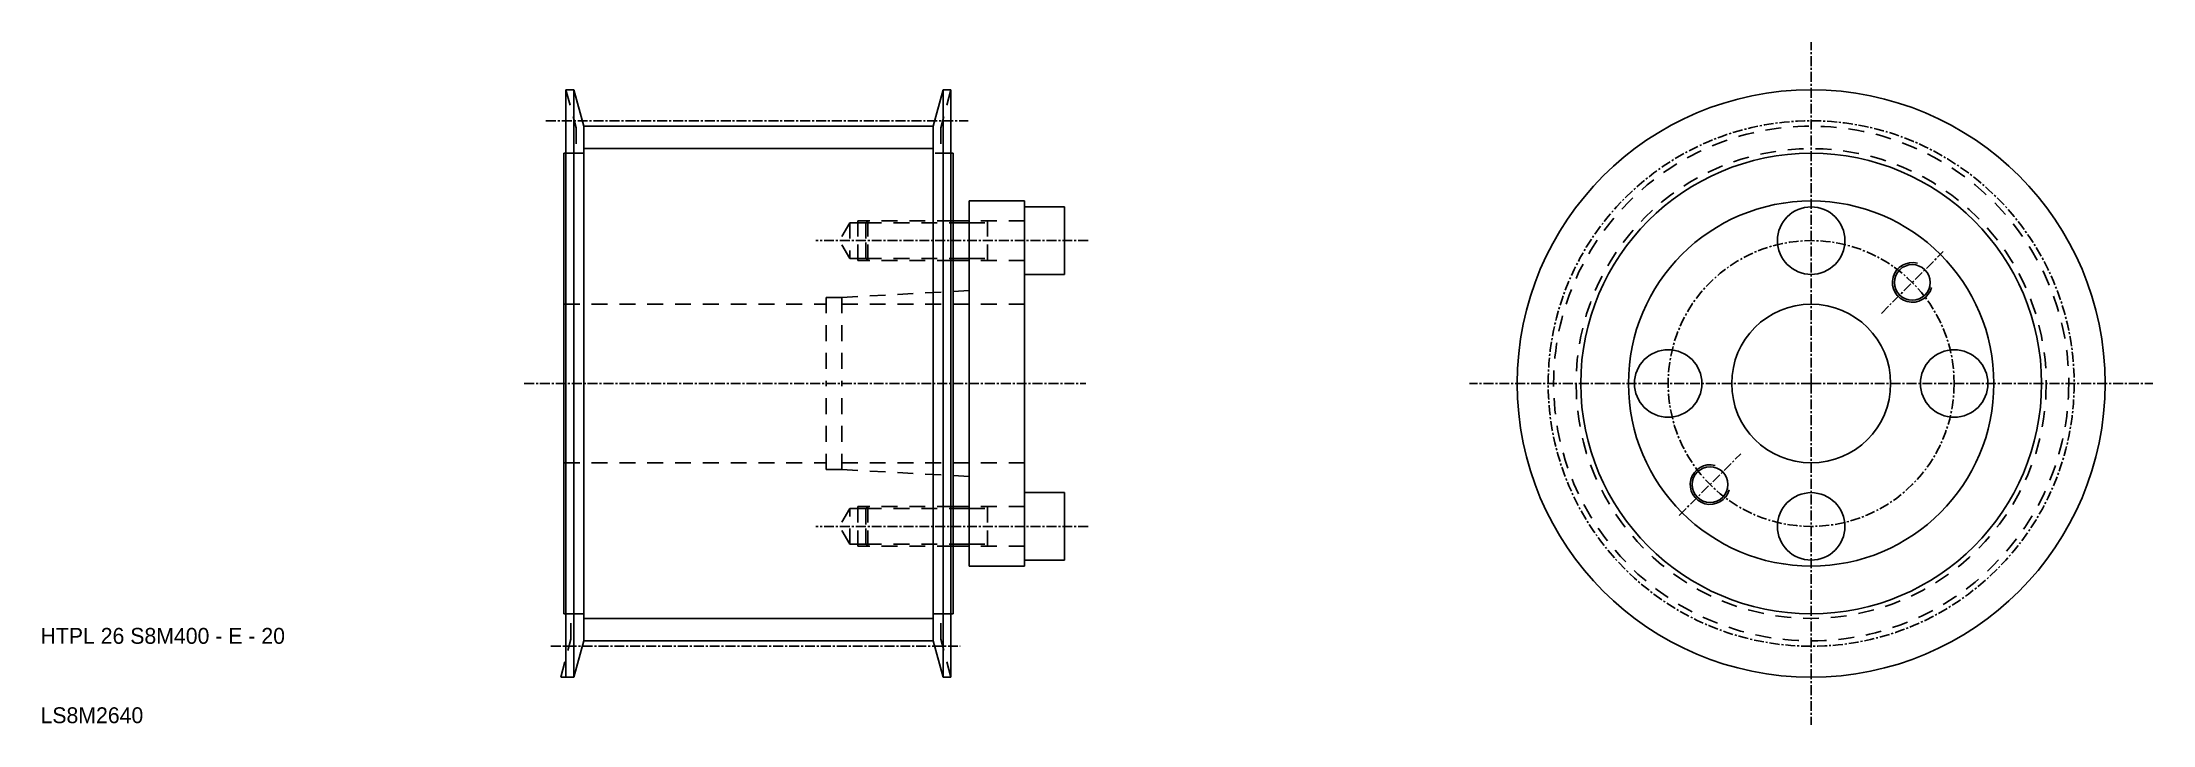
# Model space of a CAD drawing. Extents: x 175 to 440, y 72 to 158.
import ezdxf

# ---------------------------------------------------------------- set-up
doc = ezdxf.new("R2010")
doc.units = 0
doc.linetypes.add('CENTER', pattern=[2, 1.25, -0.25, 0.25, -0.25])
doc.linetypes.add('DASHED', pattern=[3.5, 2, -1.5])
doc.layers.get('0').update_dxf_attribs({"linetype": 'CONTINUOUS'})
doc.layers.add('CENTER', color=1, linetype='CENTER')

msp = doc.modelspace()

# ---------------------------------------------------------------- linework, layer by layer
at = {"color": 7, "linetype": 'CONTINUOUS'}
for p, q in [((240.62, 151.63), (240.62, 77.63)), ((240.62, 151.63), (241.62, 151.63)), ((241.62, 77.63), (241.62, 151.63)), ((241.62, 151.63), (242.85, 147.05)), ((288.08, 151.63), (286.85, 147.05)), ((288.08, 77.63), (288.08, 151.63)), ((289.08, 151.63), (288.08, 151.63)), ((289.08, 151.63), (289.08, 77.63)), ((242.85, 147.05), (286.85, 147.05)), ((242.85, 147.05), (242.85, 143.63)), ((286.85, 147.05), (286.85, 143.63)), ((240.35, 143.63), (240.35, 85.63)), ((240.62, 143.63), (240.35, 143.63)), ((242.85, 85.63), (242.85, 143.63)), ((286.85, 143.63), (286.85, 85.63)), ((289.35, 143.63), (289.08, 143.63)), ((289.35, 143.63), (289.35, 85.63)), ((291.35, 137.63), (298.35, 137.63)), ((291.35, 137.63), (291.35, 135.13)), ((298.35, 137.63), (298.35, 136.88)), ((298.35, 136.88), (298.35, 128.38)), ((298.35, 136.88), (303.35, 136.88)), ((303.35, 136.88), (303.35, 132.63)), ((291.35, 135.13), (289.35, 135.13)), ((303.35, 128.38), (303.35, 132.63)), ((289.35, 130.13), (289.35, 126.23)), ((291.35, 130.13), (289.35, 130.13)), ((291.35, 130.13), (291.35, 126.33)), ((298.35, 128.38), (298.35, 114.63)), ((298.35, 128.38), (303.35, 128.38)), ((291.35, 126.33), (289.35, 126.23)), ((289.35, 126.23), (289.35, 114.63)), ((291.35, 126.33), (291.35, 114.63)), ((289.35, 103.04), (289.35, 114.63)), ((289.35, 114.63), (289.35, 114.63)), ((291.35, 102.93), (291.35, 114.63)), ((298.35, 100.88), (298.35, 114.63)), ((289.35, 99.13), (289.35, 103.04)), ((291.35, 102.93), (289.35, 103.04)), ((291.35, 99.13), (291.35, 102.93)), ((291.35, 99.13), (289.35, 99.13)), ((298.35, 92.38), (298.35, 100.88)), ((298.35, 100.88), (303.35, 100.88)), ((303.35, 100.88), (303.35, 96.63)), ((303.35, 92.38), (303.35, 96.63)), ((291.35, 94.13), (289.35, 94.13)), ((291.35, 91.63), (291.35, 94.13)), ((291.35, 91.63), (298.35, 91.63)), ((298.35, 92.38), (303.35, 92.38)), ((298.35, 91.63), (298.35, 92.38)), ((240.35, 85.63), (240.62, 85.63)), ((242.85, 82.21), (242.85, 85.63)), ((286.85, 82.21), (286.85, 85.63)), ((289.08, 85.63), (289.35, 85.63)), ((241.62, 77.63), (242.85, 82.21)), ((242.85, 82.21), (286.85, 82.21)), ((288.08, 77.63), (286.85, 82.21)), ((239.96, 77.63), (241.62, 77.63)), ((289.08, 77.63), (288.08, 77.63))]:
    msp.add_line(p, q, dxfattribs=at)
at = {"color": 3, "linetype": 'DASHED'}
for p, q in [((240.62, 151.63), (241.9, 146.84)), ((289.08, 151.63), (287.79, 146.84)), ((241.9, 146.84), (241.9, 143.63)), ((287.79, 146.84), (287.79, 143.63)), ((240.62, 143.63), (241.62, 143.63)), ((241.62, 143.63), (242.85, 143.63)), ((289.08, 143.63), (286.85, 143.63)), ((276.35, 134.88), (275.05, 132.63)), ((278.35, 134.88), (276.35, 134.88)), ((276.35, 134.88), (276.35, 130.38)), ((278.6, 135.13), (277.35, 135.13)), ((277.35, 135.13), (277.35, 132.63)), ((278.6, 135.13), (278.35, 134.88)), ((278.35, 134.88), (289.35, 134.88)), ((278.35, 134.88), (278.35, 132.63)), ((289.35, 135.13), (278.6, 135.13)), ((278.6, 135.13), (278.6, 132.63)), ((298.35, 135.13), (291.35, 135.13)), ((291.35, 134.88), (293.68, 134.88)), ((293.68, 135.13), (293.68, 132.63)), ((276.35, 130.38), (275.05, 132.63)), ((278.35, 130.38), (276.35, 130.38)), ((277.35, 130.13), (277.35, 132.63)), ((278.35, 130.38), (278.35, 132.63)), ((278.35, 130.38), (289.35, 130.38)), ((278.6, 130.13), (278.35, 130.38)), ((278.6, 130.13), (278.6, 132.63)), ((291.35, 130.38), (293.68, 130.38)), ((293.68, 130.13), (293.68, 132.63)), ((278.6, 130.13), (277.35, 130.13)), ((289.35, 130.13), (278.6, 130.13)), ((298.35, 130.13), (291.35, 130.13)), ((273.35, 125.48), (273.35, 114.63)), ((273.35, 125.48), (275.35, 125.48)), ((275.35, 125.48), (289.35, 126.23)), ((275.35, 125.48), (275.35, 114.63)), ((240.35, 124.63), (273.35, 124.63)), ((275.35, 124.63), (298.35, 124.63)), ((273.35, 103.78), (273.35, 114.63)), ((275.35, 103.78), (275.35, 114.63)), ((240.35, 104.63), (273.35, 104.63)), ((273.35, 103.78), (275.35, 103.78)), ((275.35, 104.63), (298.35, 104.63)), ((275.35, 103.78), (289.35, 103.04)), ((276.35, 98.88), (275.05, 96.63)), ((276.35, 94.38), (276.35, 98.88)), ((278.35, 98.88), (276.35, 98.88)), ((278.6, 99.13), (277.35, 99.13)), ((277.35, 99.13), (277.35, 96.63)), ((278.6, 99.13), (278.35, 98.88)), ((278.35, 98.88), (289.35, 98.88)), ((278.35, 98.88), (278.35, 96.63)), ((289.35, 99.13), (278.6, 99.13)), ((278.6, 99.13), (278.6, 96.63)), ((298.35, 99.13), (291.35, 99.13)), ((291.35, 98.88), (293.68, 98.88)), ((293.68, 99.13), (293.68, 96.63)), ((276.35, 94.38), (275.05, 96.63)), ((277.35, 94.13), (277.35, 96.63)), ((278.35, 94.38), (278.35, 96.63)), ((278.6, 94.13), (278.6, 96.63)), ((293.68, 94.13), (293.68, 96.63)), ((278.35, 94.38), (276.35, 94.38)), ((278.6, 94.13), (277.35, 94.13)), ((278.35, 94.38), (289.35, 94.38)), ((278.6, 94.13), (278.35, 94.38)), ((289.35, 94.13), (278.6, 94.13)), ((291.35, 94.38), (293.68, 94.38)), ((298.35, 94.13), (291.35, 94.13)), ((240.62, 85.63), (241.62, 85.63)), ((241.25, 82.42), (241.25, 85.63)), ((242.85, 85.63), (241.62, 85.63)), ((286.85, 85.63), (288.08, 85.63)), ((287.79, 82.42), (287.79, 85.63)), ((289.08, 85.63), (288.08, 85.63)), ((239.96, 77.63), (241.25, 82.42)), ((289.08, 77.63), (287.79, 82.42))]:
    msp.add_line(p, q, dxfattribs=at)
at = {"color": 3, "linetype": 'CONTINUOUS'}
for p, q in [((242.85, 144.22), (286.85, 144.22)), ((242.85, 85.04), (286.85, 85.04))]:
    msp.add_line(p, q, dxfattribs=at)
for p, q in [((289.35, 135.13), (289.35, 130.13)), ((291.35, 135.13), (291.35, 130.13)), ((289.35, 129.13), (289.35, 129.13)), ((289.35, 94.13), (289.35, 99.13)), ((291.35, 94.13), (291.35, 99.13))]:
    msp.add_line(p, q)
at = {"color": 3}
for p, q in [((291.35, 134.88), (289.35, 134.88)), ((291.35, 130.38), (289.35, 130.38)), ((291.35, 98.88), (289.35, 98.88)), ((291.35, 94.38), (289.35, 94.38))]:
    msp.add_line(p, q, dxfattribs=at)
at = {"color": 7, "linetype": 'CONTINUOUS'}
for centre, radius in [((397.35, 114.63), 37), ((397.35, 114.63), 29), ((397.35, 114.63), 23), ((397.35, 114.63), 23), ((397.35, 132.63), 4.25), ((410.08, 127.36), 2.25), ((397.35, 114.63), 10), ((379.35, 114.63), 4.25), ((415.35, 114.63), 4.25), ((397.35, 96.63), 4.25)]:
    msp.add_circle(centre, radius, dxfattribs=at)
at = {"color": 3, "linetype": 'DASHED'}
for radius in [32.42, 29.59]:
    msp.add_circle((397.35, 114.63), radius, dxfattribs=at)
msp.add_circle((384.62, 101.9), 2.25)
at = {"color": 3, "linetype": 'CONTINUOUS'}
for centre in [(410.08, 127.36), (384.62, 101.9)]:
    msp.add_arc(centre, 2.5, 75, 345, dxfattribs=at)
at = {"layer": 'CENTER', "color": 1, "linetype": 'CENTER'}
for p, q in [((397.35, 114.63), (397.35, 157.63)), ((238.1, 147.74), (291.26, 147.74)), ((397.35, 139.88), (397.35, 125.38)), ((306.35, 132.63), (272.05, 132.63)), ((406.19, 123.47), (413.97, 131.25)), ((235.35, 114.63), (306.05, 114.63)), ((397.35, 114.63), (354.35, 114.63)), ((372.1, 114.63), (386.6, 114.63)), ((397.35, 114.63), (397.35, 71.63)), ((397.35, 114.63), (440.35, 114.63)), ((422.6, 114.63), (408.1, 114.63)), ((380.73, 98.01), (388.51, 105.79)), ((397.35, 89.38), (397.35, 103.88)), ((306.35, 96.63), (272.05, 96.63)), ((238.71, 81.53), (290.23, 81.53))]:
    msp.add_line(p, q, dxfattribs=at)
for radius in [33.1, 18]:
    msp.add_circle((397.35, 114.63), radius, dxfattribs=at)

# ---------------------------------------------------------------- texts
for s, p in [('HTPL 26 S8M400 - E - 20', (174.48, 81.84)), ('LS8M2640', (174.48, 71.84))]:
    msp.add_text(s, height=2).set_placement(p)

doc.saveas('drawing.dxf')
